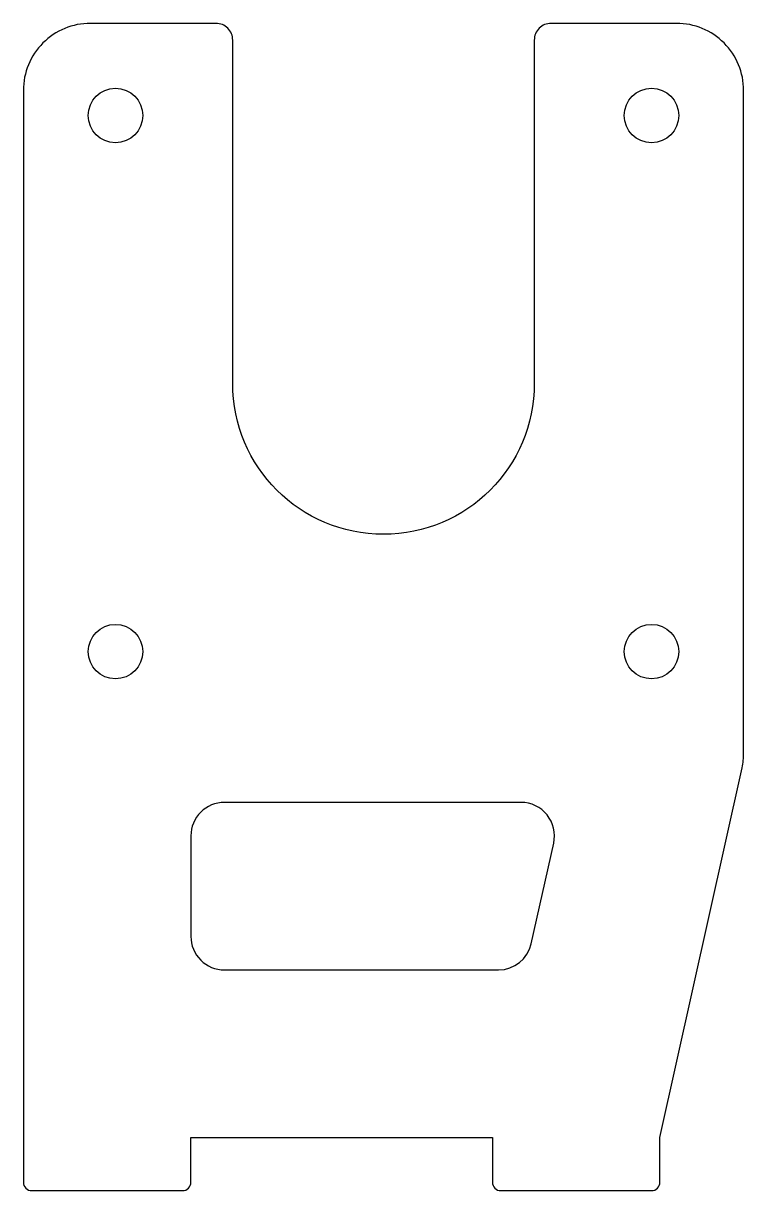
# Model space of a CAD drawing. Extents: x -43 to 43, y -73 to 66.
import ezdxf

# ---------------------------------------------------------------- set-up
doc = ezdxf.new("R2010")
doc.units = 0

msp = doc.modelspace()

# ---------------------------------------------------------------- linework, layer by layer
at = {"layer": '1'}
for points in [[(43, 58.5, 0.414214), (35, 66.5), (20, 66.5, 0.414214), (18, 64.5), (18, 23.5, -1), (-18, 23.5), (-18, 64.5, 0.414214), (-20, 66.5), (-35, 66.5, 0.414214), (-43, 58.5), (-43, -71.85, 0.414214), (-42, -72.85), (-24, -72.85, 0.414214), (-23, -71.85), (-23, -66.5), (13, -66.5), (13, -71.85, 0.414214), (14, -72.85), (32, -72.85, 0.414214), (33, -71.85), (33, -66.5), (42.81, -22.36, 0.054722), (43, -20.62)], [(20.32, -31.37, 0.479811), (16.41, -26.5), (-19, -26.5, 0.414214), (-23, -30.5), (-23, -42.5, 0.414214), (-19, -46.5), (13.75, -46.5, 0.351524), (17.65, -43.37)]]:
    msp.add_lwpolyline(points, format="xyb", close=True, dxfattribs=at)
for centre in [(-32, 55.5), (32, 55.5), (-32, -8.5), (32, -8.5)]:
    msp.add_circle(centre, 3.25, dxfattribs=at)

doc.saveas('drawing.dxf')
